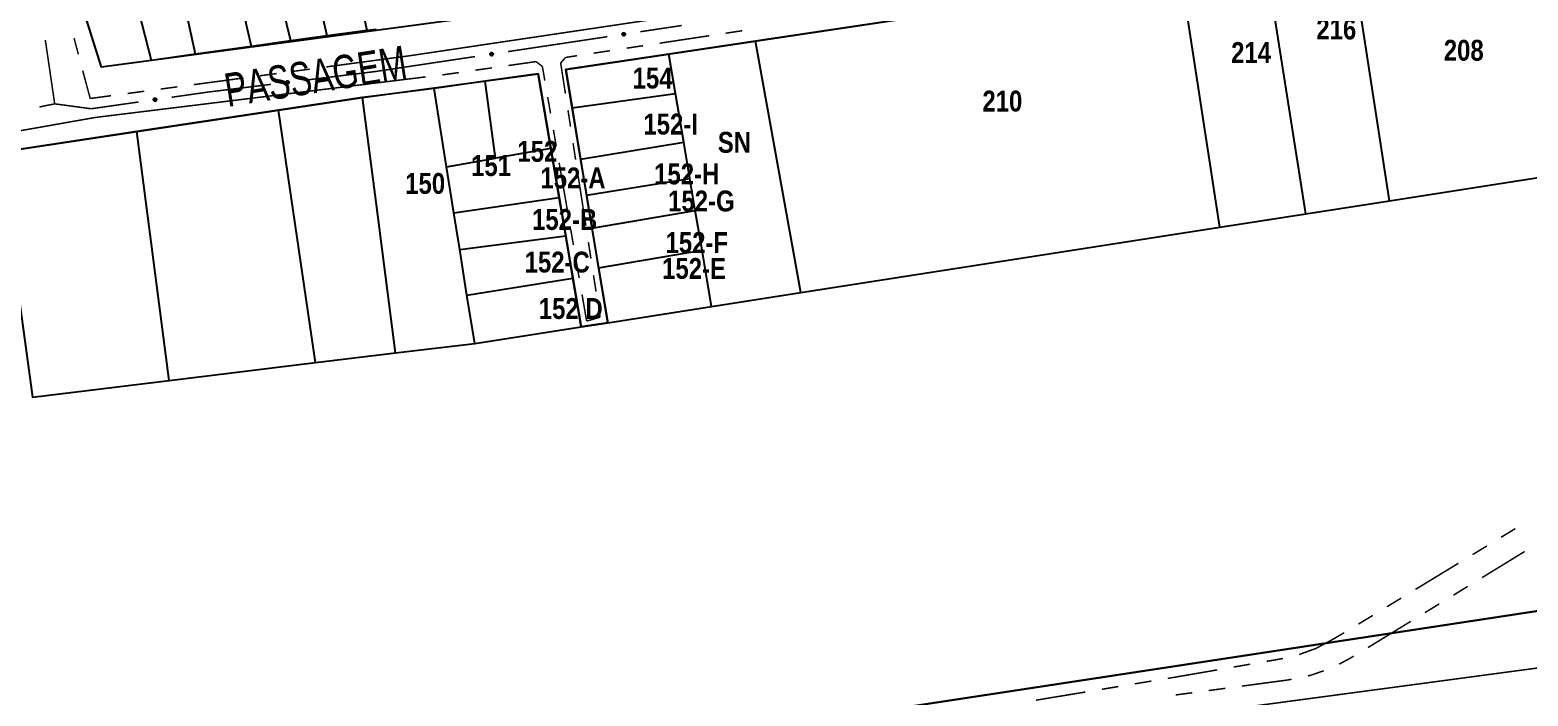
# Model space of a CAD drawing. Extents: x 203591 to 208218, y 4854879 to 4857795.
# Drawn here: x 204595.7 to 204775, y 4855336.1 to 4855415.9 of the extents above; entities that cross this region are included whole.
import ezdxf
from ezdxf.enums import TextEntityAlignment as Align

# ---------------------------------------------------------------- set-up
doc = ezdxf.new("R2010")
doc.units = 0
doc.header["$LTSCALE"] = 1.5
doc.header["$MEASUREMENT"] = 0
doc.linetypes.add('PHANTOMX2', pattern=[5, 2.5, -0.5, 0.5, -0.5, 0.5, -0.5])
doc.linetypes.add('TRACO_25', pattern=[8, 3, -1, 1, -1, 1, -1])
for name, color, linetype in [('CD-MALHA-LOTES', 40, 'CONTINUOUS'), ('RU-QUADRAS', 210, 'CONTINUOUS'), ('SV-EIXO-RUA-N-PAV', 6, 'CONTINUOUS'), ('SV-RUA-NAO-PAV-S-GUIA-C-GUIA', 7, 'PHANTOMX2'), ('SV-RUA-PAVIM-S-GUIA-C-GUIA', 7, 'CONTINUOUS'), ('SV-TXT-RUA-N-PAV-S-GUIA-C-GUIA', 7, 'CONTINUOUS'), ('Th_NmrPorta', 7, 'CONTINUOUS')]:
    doc.layers.add(name, color=color, linetype=linetype)
doc.styles.add('ARIAL', font='ARIAL.TTF')
doc.styles.get("Standard").update_dxf_attribs({"font": 'swisscbo.ttf'})

msp = doc.modelspace()

# ---------------------------------------------------------------- linework, layer by layer
at = {"layer": 'CD-MALHA-LOTES', "linetype": 'Continuous', "flags": 128}
for points in [[(204636.05, 4855415.83), (204629.11, 4855447.32)], [(204626.92, 4855414.56), (204619.57, 4855444.61)], [(204631.28, 4855415.17), (204624.19, 4855445.92)], [(204622.2, 4855413.9), (204615.37, 4855443.42)], [(204615.49, 4855412.97), (204609.22, 4855441.68)], [(204610.25, 4855412.24), (204603.12, 4855439.95)], [(204610.25, 4855412.24), (204604.25, 4855411.41), (204595.91, 4855437.9)], [(204758.45, 4855395.43), (204753.86, 4855425.28)], [(204748.45, 4855393.87), (204743.71, 4855423.75)], [(204733.55, 4855422.22), (204682.54, 4855414.55)], [(204738.12, 4855392.26), (204733.55, 4855422.22)], [(204636.05, 4855415.83), (204631.28, 4855415.17)], [(204637.11, 4855415.95), (204636.05, 4855415.83)], [(204622.2, 4855413.9), (204615.49, 4855412.97)], [(204626.92, 4855414.56), (204622.2, 4855413.9)], [(204631.28, 4855415.17), (204626.92, 4855414.56)], [(204682.54, 4855414.55), (204672.18, 4855412.99)], [(204687.97, 4855384.42), (204682.54, 4855414.55)], [(204615.49, 4855412.97), (204610.25, 4855412.24)], [(204672.18, 4855412.99), (204659.82, 4855411.13)], [(204672.98, 4855408.28), (204672.18, 4855412.99)], [(204656.53, 4855410.63), (204650.16, 4855409.73)], [(204658.05, 4855401.69), (204656.53, 4855410.63)], [(204659.82, 4855411.13), (204660.58, 4855406.54)], [(204644.06, 4855408.87), (204637.11, 4855407.99)], [(204650.16, 4855409.73), (204644.06, 4855408.87)], [(204645.55, 4855399.49), (204644.06, 4855408.87)], [(204651.42, 4855400.52), (204650.16, 4855409.73)], [(204635.49, 4855407.78), (204625.45, 4855406.27)], [(204637.11, 4855407.99), (204635.49, 4855407.78)], [(204637.11, 4855395.24), (204635.49, 4855407.78)], [(204660.58, 4855406.54), (204672.98, 4855408.28)], [(204673.97, 4855402.42), (204672.98, 4855408.28)], [(204625.45, 4855406.27), (204608.46, 4855403.71)], [(204629.85, 4855376.05), (204625.45, 4855406.27)], [(204660.58, 4855406.54), (204661.6, 4855400.4)], [(204608.46, 4855403.71), (204591.96, 4855401.22)], [(204612.36, 4855373.91), (204608.46, 4855403.71)], [(204658.05, 4855401.69), (204651.42, 4855400.52)], [(204659.04, 4855395.83), (204658.05, 4855401.69)], [(204661.6, 4855400.4), (204673.97, 4855402.42)], [(204674.7, 4855398.08), (204673.97, 4855402.42)], [(204758.45, 4855395.43), (204797.93, 4855401.6)], [(204591.96, 4855401.22), (204596, 4855371.9), (204612.36, 4855373.91)], [(204645.55, 4855399.49), (204651.42, 4855400.52)], [(204646.43, 4855393.97), (204645.55, 4855399.49)], [(204661.6, 4855400.4), (204662.31, 4855396.11)], [(204662.31, 4855396.11), (204674.7, 4855398.08)], [(204675.34, 4855394.26), (204674.7, 4855398.08)], [(204662.31, 4855396.11), (204662.97, 4855392.13)], [(204639.45, 4855377.19), (204637.11, 4855395.24)], [(204646.43, 4855393.97), (204659.04, 4855395.83)], [(204659.83, 4855391.2), (204659.04, 4855395.83)], [(204662.97, 4855392.13), (204675.34, 4855394.26)], [(204676.15, 4855389.51), (204675.34, 4855394.26)], [(204748.45, 4855393.87), (204758.45, 4855395.43)], [(204647.13, 4855389.58), (204646.43, 4855393.97)], [(204738.12, 4855392.26), (204748.45, 4855393.87)], [(204647.13, 4855389.58), (204659.83, 4855391.2)], [(204660.69, 4855386.13), (204659.83, 4855391.2)], [(204662.97, 4855392.13), (204663.76, 4855387.38)], [(204687.97, 4855384.42), (204738.12, 4855392.26)], [(204648, 4855384.13), (204647.13, 4855389.58)], [(204663.76, 4855387.38), (204676.15, 4855389.51)], [(204677.29, 4855382.75), (204676.15, 4855389.51)], [(204663.76, 4855387.38), (204664.85, 4855380.81)], [(204648, 4855384.13), (204660.69, 4855386.13)], [(204661.68, 4855380.31), (204660.69, 4855386.13)], [(204648.93, 4855378.32), (204648, 4855384.13)], [(204677.29, 4855382.75), (204687.97, 4855384.42)], [(204664.85, 4855380.81), (204677.29, 4855382.75)], [(204648.93, 4855378.32), (204661.68, 4855380.31)], [(204664.85, 4855380.81), (204661.68, 4855380.31)], [(204639.45, 4855377.19), (204648.93, 4855378.32)], [(204629.85, 4855376.05), (204637.11, 4855376.91)], [(204637.11, 4855376.91), (204639.45, 4855377.19)], [(204612.36, 4855373.91), (204629.85, 4855376.05)], [(204655.72, 4855327.94), (204821.1, 4855353.14)]]:
    msp.add_lwpolyline(points, dxfattribs=at)
at = {"layer": 'RU-QUADRAS', "color": 6, "linetype": 'Continuous'}
msp.add_lwpolyline([(204547.36, 4855385.95), (204551.4, 4855388.58), (204548.94, 4855392.1), (204550, 4855394.9), (204635.49, 4855407.78), (204656.53, 4855410.63), (204661.68, 4855380.31), (204664.85, 4855380.81), (204659.82, 4855411.13), (204753.86, 4855425.28), (204831.71, 4855435.78), (205243.14, 4855499.43), (205252.37, 4855496.45), (205347, 4855512.18), (205352.03, 4855428.25), (204822.09, 4855347.88), (204821.1, 4855353.14), (204655.72, 4855327.94), (204655.01, 4855331.08), (204597.05, 4855320.81), (204560.71, 4855374.54), (204557.02, 4855371.9)], close=True, dxfattribs=at)
msp.add_lwpolyline([(204591.26, 4855452.67), (204627.76, 4855463.44), (204641.14, 4855466.88), (204661.96, 4855473.21, 0.0083495548), (204667.89, 4855419.96), (204604.25, 4855411.41)], format="xyb", close=True, dxfattribs=at)
at = {"layer": 'SV-EIXO-RUA-N-PAV', "const_width": 0.18, "flags": 128}
for points in [[(204668.754453, 4855415.666954), (204673.698899, 4855416.410228)], [(204597.516156, 4855414.685541), (204598.532869, 4855407.75977)], [(204652.932226, 4855413.288477), (204664.798896, 4855415.072335)], [(204637.11, 4855410.91), (204648.97667, 4855412.693858)], [(204628.502492, 4855409.852118), (204636.442748, 4855410.827994)], [(204636.442748, 4855410.827994), (204637.11, 4855410.91)], [(204612.633041, 4855407.817143), (204616.592782, 4855408.383229)], [(204616.592782, 4855408.383229), (204616.85, 4855408.42)], [(204616.85, 4855408.42), (204624.532363, 4855409.36418)], [(204596.808853, 4855406.65436), (204597.788453, 4855406.855315)], [(204597.788453, 4855406.855315), (204598.64, 4855407.03)], [(204598.532869, 4855407.75977), (204598.64, 4855407.03)], [(204598.64, 4855407.03), (204602.733412, 4855406.476074)], [(204603, 4855406.44), (204608.673301, 4855407.251057)], [(204602.733412, 4855406.476074), (204603, 4855406.44)]]:
    msp.add_lwpolyline(points, dxfattribs=at)
at = {"layer": 'SV-EIXO-RUA-N-PAV', "flags": 128}
for points in [[(204666.618226, 4855415.457143), (204666.646724, 4855415.496891), (204666.679345, 4855415.525225), (204666.713354, 4855415.541026), (204666.747047, 4855415.547153), (204666.782223, 4855415.549538), (204666.818219, 4855415.544119), (204666.856838, 4855415.529255), (204666.896911, 4855415.500947), (204666.92374, 4855415.465623), (204666.941015, 4855415.43311), (204666.949427, 4855415.398344), (204666.951172, 4855415.364133), (204666.944306, 4855415.326929), (204666.928861, 4855415.28794), (204666.899421, 4855415.248334), (204666.86725, 4855415.220775), (204666.833954, 4855415.206355), (204666.798949, 4855415.19812), (204666.763008, 4855415.196115), (204666.727705, 4855415.201638), (204666.688477, 4855415.217261), (204666.64977, 4855415.246835), (204666.621917, 4855415.278608), (204666.607034, 4855415.311693), (204666.599702, 4855415.346338), (204666.59688, 4855415.38159), (204666.600822, 4855415.418001), (204666.618226, 4855415.457143)], [(204650.796, 4855413.078666), (204650.824498, 4855413.118414), (204650.857118, 4855413.146748), (204650.891127, 4855413.162549), (204650.924821, 4855413.168676), (204650.959997, 4855413.171061), (204650.995993, 4855413.165642), (204651.034611, 4855413.150778), (204651.074685, 4855413.12247), (204651.101514, 4855413.087146), (204651.118789, 4855413.054633), (204651.127201, 4855413.019867), (204651.128946, 4855412.985656), (204651.12208, 4855412.948452), (204651.106634, 4855412.909463), (204651.077195, 4855412.869857), (204651.045024, 4855412.842298), (204651.011728, 4855412.827878), (204650.976723, 4855412.819643), (204650.940782, 4855412.817638), (204650.905478, 4855412.823162), (204650.86625, 4855412.838784), (204650.827544, 4855412.868358), (204650.799691, 4855412.900131), (204650.784807, 4855412.933216), (204650.777476, 4855412.967861), (204650.774654, 4855413.003113), (204650.778595, 4855413.039524), (204650.796, 4855413.078666)], [(204626.361392, 4855409.699881), (204626.390949, 4855409.738847), (204626.424321, 4855409.766293), (204626.458742, 4855409.781173), (204626.492589, 4855409.786391), (204626.527816, 4855409.787829), (204626.563653, 4855409.781443), (204626.601858, 4855409.765544), (204626.641155, 4855409.736169), (204626.667023, 4855409.700135), (204626.683417, 4855409.667169), (204626.69089, 4855409.632189), (204626.691713, 4855409.597944), (204626.683849, 4855409.560938), (204626.667359, 4855409.522379), (204626.636865, 4855409.483579), (204626.603964, 4855409.456896), (204626.570291, 4855409.443378), (204626.535078, 4855409.436088), (204626.499095, 4855409.435051), (204626.463954, 4855409.441522), (204626.42516, 4855409.458195), (204626.387264, 4855409.4888), (204626.360276, 4855409.521311), (204626.346289, 4855409.554785), (204626.339892, 4855409.589615), (204626.33802, 4855409.62493), (204626.34294, 4855409.661221), (204626.361392, 4855409.699881)], [(204610.495358, 4855407.622739), (204610.524141, 4855407.66228), (204610.556965, 4855407.690378), (204610.591087, 4855407.705934), (204610.624824, 4855407.711817), (204610.660017, 4855407.713949), (204610.695972, 4855407.708271), (204610.734483, 4855407.693128), (204610.774351, 4855407.664533), (204610.800925, 4855407.629016), (204610.817965, 4855407.596379), (204610.826126, 4855407.561554), (204610.827624, 4855407.527331), (204610.82049, 4855407.490178), (204610.804764, 4855407.451301), (204610.77504, 4855407.411908), (204610.742671, 4855407.384582), (204610.709272, 4855407.370402), (204610.674209, 4855407.36242), (204610.638254, 4855407.360674), (204610.602991, 4855407.366452), (204610.563877, 4855407.382356), (204610.525384, 4855407.412209), (204610.497762, 4855407.444182), (204610.483117, 4855407.477373), (204610.476035, 4855407.51207), (204610.473468, 4855407.547342), (204610.477671, 4855407.583723), (204610.495358, 4855407.622739)]]:
    msp.add_lwpolyline(points, close=True, dxfattribs=at)
for points in [[(204666.59688, 4855415.38159), (204666.92374, 4855415.465623)], [(204666.599702, 4855415.346338), (204666.941015, 4855415.43311)], [(204666.600822, 4855415.418001), (204666.896911, 4855415.500947)], [(204666.601874, 4855415.365611), (204666.927193, 4855415.45039)], [(204666.60355, 4855415.400359), (204666.905727, 4855415.48304)], [(204666.606001, 4855415.328975), (204666.943871, 4855415.412882)], [(204666.607034, 4855415.311693), (204666.949427, 4855415.398344)], [(204666.610623, 4855415.435918), (204666.873669, 4855415.512717)], [(204666.618022, 4855415.294906), (204666.94739, 4855415.380294)], [(204666.618226, 4855415.457143), (204666.856838, 4855415.529255)], [(204666.621917, 4855415.278608), (204666.951172, 4855415.364133)], [(204666.634629, 4855415.478163), (204666.830278, 4855415.535171)], [(204666.638139, 4855415.262054), (204666.943218, 4855415.343791)], [(204666.646724, 4855415.496891), (204666.818219, 4855415.544119)], [(204666.64977, 4855415.246835), (204666.944306, 4855415.326929)], [(204666.66525, 4855415.513123), (204666.791614, 4855415.544537)], [(204666.672693, 4855415.234131), (204666.933649, 4855415.306476)], [(204666.679345, 4855415.525225), (204666.782223, 4855415.549538)], [(204666.688477, 4855415.217261), (204666.928861, 4855415.28794)], [(204666.713183, 4855415.212621), (204666.906538, 4855415.266525)], [(204666.727705, 4855415.201638), (204666.899421, 4855415.248334)], [(204666.749554, 4855415.20015), (204666.877064, 4855415.233117)], [(204666.763008, 4855415.196115), (204666.86725, 4855415.220775)], [(204650.774654, 4855413.003113), (204651.101514, 4855413.087146)], [(204650.777476, 4855412.967861), (204651.118789, 4855413.054633)], [(204650.778595, 4855413.039524), (204651.074685, 4855413.12247)], [(204650.779647, 4855412.987134), (204651.104967, 4855413.071914)], [(204650.781323, 4855413.021882), (204651.083501, 4855413.104563)], [(204650.783775, 4855412.950498), (204651.121644, 4855413.034405)], [(204650.784807, 4855412.933216), (204651.127201, 4855413.019867)], [(204650.788396, 4855413.057441), (204651.051443, 4855413.13424)], [(204650.795796, 4855412.916429), (204651.125163, 4855413.001817)], [(204650.796, 4855413.078666), (204651.034611, 4855413.150778)], [(204650.799691, 4855412.900131), (204651.128946, 4855412.985656)], [(204650.812403, 4855413.099686), (204651.008051, 4855413.156694)], [(204650.815912, 4855412.883577), (204651.120992, 4855412.965314)], [(204650.824498, 4855413.118414), (204650.995993, 4855413.165642)], [(204650.827544, 4855412.868358), (204651.12208, 4855412.948452)], [(204650.843024, 4855413.134646), (204650.969387, 4855413.16606)], [(204650.850467, 4855412.855655), (204651.111423, 4855412.927999)], [(204650.857118, 4855413.146748), (204650.959997, 4855413.171061)], [(204650.86625, 4855412.838784), (204651.106634, 4855412.909463)], [(204650.890956, 4855412.834144), (204651.084312, 4855412.888048)], [(204650.905478, 4855412.823162), (204651.077195, 4855412.869857)], [(204650.927327, 4855412.821673), (204651.054837, 4855412.85464)], [(204650.940782, 4855412.817638), (204651.045024, 4855412.842298)], [(204626.33802, 4855409.62493), (204626.667023, 4855409.700135)], [(204626.339892, 4855409.589615), (204626.683417, 4855409.667169)], [(204626.342582, 4855409.608822), (204626.670065, 4855409.684815)], [(204626.34294, 4855409.661221), (204626.641155, 4855409.736169)], [(204626.345192, 4855409.643512), (204626.649486, 4855409.71803)], [(204626.345721, 4855409.572088), (204626.685727, 4855409.646871)], [(204626.346289, 4855409.554785), (204626.69089, 4855409.632189)], [(204626.35322, 4855409.678869), (204626.618238, 4855409.748559)], [(204626.356821, 4855409.537708), (204626.688367, 4855409.6142)], [(204626.360276, 4855409.521311), (204626.691713, 4855409.597944)], [(204626.361392, 4855409.699881), (204626.601858, 4855409.765544)], [(204626.376046, 4855409.504326), (204626.683215, 4855409.577823)], [(204626.378354, 4855409.720452), (204626.575467, 4855409.772173)], [(204626.387264, 4855409.4888), (204626.683849, 4855409.560938)], [(204626.390949, 4855409.738847), (204626.563653, 4855409.781443)], [(204626.409836, 4855409.475484), (204626.672645, 4855409.540779)], [(204626.409905, 4855409.754575), (204626.537069, 4855409.782577)], [(204626.424321, 4855409.766293), (204626.527816, 4855409.787829)], [(204626.42516, 4855409.458195), (204626.667359, 4855409.522379)], [(204626.449732, 4855409.452892), (204626.644469, 4855409.501572)], [(204626.463954, 4855409.441522), (204626.636865, 4855409.483579)], [(204626.485754, 4855409.439447), (204626.614106, 4855409.468969)], [(204626.499095, 4855409.435051), (204626.603964, 4855409.456896)], [(204610.473468, 4855407.547342), (204610.800925, 4855407.629016)], [(204610.476035, 4855407.51207), (204610.817965, 4855407.596379)], [(204610.477671, 4855407.583723), (204610.774351, 4855407.664533)], [(204610.478346, 4855407.531327), (204610.804268, 4855407.613759)], [(204610.480272, 4855407.566062), (204610.783038, 4855407.646562)], [(204610.482209, 4855407.494662), (204610.820675, 4855407.576131)], [(204610.483117, 4855407.477373), (204610.826126, 4855407.561554)], [(204610.487601, 4855407.60157), (204610.751194, 4855407.67647)], [(204610.493984, 4855407.460507), (204610.823958, 4855407.543519)], [(204610.495358, 4855407.622739), (204610.734483, 4855407.693128)], [(204610.497762, 4855407.444182), (204610.827624, 4855407.527331)], [(204610.511912, 4855407.64364), (204610.707966, 4855407.699236)], [(204610.513863, 4855407.427511), (204610.819524, 4855407.507047)], [(204610.524141, 4855407.66228), (204610.695972, 4855407.708271)], [(204610.525384, 4855407.412209), (204610.82049, 4855407.490178)], [(204610.542784, 4855407.678378), (204610.669371, 4855407.708881)], [(204610.548215, 4855407.39934), (204610.809686, 4855407.469802)], [(204610.556965, 4855407.690378), (204610.660017, 4855407.713949)], [(204610.563877, 4855407.382356), (204610.804764, 4855407.451301)], [(204610.588549, 4855407.377539), (204610.782288, 4855407.430047)], [(204610.602991, 4855407.366452), (204610.77504, 4855407.411908)], [(204610.624829, 4855407.364806), (204610.752573, 4855407.396852)], [(204610.638254, 4855407.360674), (204610.742671, 4855407.384582)]]:
    msp.add_lwpolyline(points, dxfattribs=at)
at = {"layer": 'SV-RUA-NAO-PAV-S-GUIA-C-GUIA', "linetype": 'TRACO_25', "const_width": 0.18, "flags": 128}
for points in [[(204637.11, 4855412.25), (204641.21, 4855412.8), (204670.89, 4855417.23), (204664.59, 4855472.38), (204649.27, 4855469.8), (204637.11, 4855466.67)], [(204637.1, 4855323.13), (204597.36, 4855317.08), (204594.65, 4855317.59), (204591.94, 4855320.29), (204564.07, 4855361.58), (204544.5, 4855389.14), (204544.56, 4855391.57), (204546.73, 4855394.18), (204549.38, 4855395.82), (204603.51, 4855405.4), (204637.11, 4855409.53)]]:
    msp.add_lwpolyline(points, dxfattribs=at)
at = {"layer": 'SV-RUA-NAO-PAV-S-GUIA-C-GUIA', "const_width": 0.18, "flags": 128}
for points in [[(204678.981915, 4855415.488541), (204680.959442, 4855415.787517)], [(204601.475923, 4855412.959098), (204600.959353, 4855414.891235)], [(204667.116752, 4855413.694685), (204669.094279, 4855413.993661)], [(204671.071806, 4855414.292637), (204677.004387, 4855415.189565)], [(204637.11, 4855412.25), (204631.163028, 4855411.454058)], [(204652.97205, 4855411.620607), (204655.942118, 4855412.043334)], [(204655.942118, 4855412.043334), (204656.27, 4855412.09)], [(204656.27, 4855412.09), (204656.798303, 4855411.67987)], [(204659.22, 4855411.92), (204659.406722, 4855412.132041)], [(204659.406722, 4855412.132041), (204659.81, 4855412.59)], [(204659.81, 4855412.59), (204661.184171, 4855412.797757)], [(204663.161698, 4855413.096733), (204665.139225, 4855413.395709)], [(204602.89, 4855407.67), (204601.992494, 4855411.02696)], [(204625.216056, 4855410.658116), (204623.233732, 4855410.392802)], [(204629.180704, 4855411.188744), (204627.19838, 4855410.92343)], [(204637.11, 4855409.53), (204643.065624, 4855410.258386)], [(204645.050832, 4855410.501182), (204645.45, 4855410.55)], [(204645.45, 4855410.55), (204647.031915, 4855410.775152)], [(204649.01196, 4855411.056971), (204650.992005, 4855411.338789)], [(204656.798303, 4855411.67987), (204657.03, 4855411.5)], [(204657.03, 4855411.5), (204657.322285, 4855409.818534)], [(204659.329673, 4855411.210968), (204659.22, 4855411.92)], [(204659.788259, 4855408.246225), (204659.329673, 4855411.210968)], [(204609.357464, 4855408.535604), (204607.37514, 4855408.27029)], [(204613.322112, 4855409.066232), (204611.339788, 4855408.800918)], [(204621.251408, 4855410.127488), (204615.304436, 4855409.331546)], [(204603.410492, 4855407.739662), (204602.89, 4855407.67)], [(204605.392816, 4855408.004976), (204603.410492, 4855407.739662)], [(204657.664804, 4855407.848082), (204658.007322, 4855405.87763)], [(204660.399707, 4855404.293235), (204660.093983, 4855406.26973)], [(204658.349841, 4855403.907178), (204658.69236, 4855401.936726)], [(204661.011154, 4855400.340245), (204660.70543, 4855402.31674)], [(204659.034879, 4855399.966274), (204660.062435, 4855394.054918)], [(204662.23405, 4855392.434264), (204661.316878, 4855398.363749)], [(204660.404953, 4855392.084466), (204660.747472, 4855390.114014)], [(204662.845498, 4855388.481274), (204662.539774, 4855390.457769)], [(204661.089991, 4855388.143562), (204661.432509, 4855386.17311)], [(204663.456945, 4855384.528284), (204663.151221, 4855386.504779)], [(204661.775028, 4855384.202659), (204662.288806, 4855381.246981)], [(204663.059899, 4855381.219846), (204663.93, 4855381.47)], [(204663.93, 4855381.47), (204663.762669, 4855382.551789)], [(204662.288806, 4855381.246981), (204662.33, 4855381.01)], [(204662.33, 4855381.01), (204663.059899, 4855381.219846)], [(204771.81434, 4855355.111297), (204773.522556, 4855356.151489)], [(204768.397909, 4855353.030912), (204770.106125, 4855354.071104)], [(204774.637189, 4855353.409482), (204769.522625, 4855350.272408)], [(204761.565048, 4855348.870142), (204766.689694, 4855351.99072)], [(204767.81777, 4855349.226717), (204766.112915, 4855348.181025)], [(204758.148617, 4855346.789758), (204759.856832, 4855347.82995)], [(204754.732186, 4855344.709373), (204756.440402, 4855345.749565)], [(204764.408061, 4855347.135334), (204762.703206, 4855346.089643)], [(204760.998351, 4855345.043951), (204755.883787, 4855341.906878)], [(204749.679321, 4855341.809712), (204751.286165, 4855342.67947)], [(204751.286165, 4855342.67947), (204751.687523, 4855342.896719)], [(204751.687523, 4855342.896719), (204753.017205, 4855343.680747)], [(204743.731644, 4855340.24894), (204745.702385, 4855340.589787)], [(204747.636001, 4855341.07067), (204749.516763, 4855341.750917)], [(204749.516763, 4855341.750917), (204749.679321, 4855341.809712)], [(204753.30032, 4855340.382929), (204752.475222, 4855339.937117)], [(204753.798273, 4855340.65198), (204753.30032, 4855340.382929)], [(204754.171324, 4855340.873785), (204753.798273, 4855340.65198)], [(204732.81, 4855338.36), (204737.819418, 4855339.226398)], [(204739.79016, 4855339.567245), (204741.760902, 4855339.908092)], [(204749.061613, 4855338.598017), (204748.681522, 4855338.507342)], [(204749.637492, 4855338.796866), (204749.061613, 4855338.598017)], [(204750.582728, 4855339.123253), (204749.637492, 4855338.796866)], [(204752.475222, 4855339.937117), (204752.418812, 4855339.910996)], [(204724.013402, 4855336.904436), (204725.986572, 4855337.230934)], [(204727.959741, 4855337.557433), (204729.932911, 4855337.883931)], [(204731.906081, 4855338.21043), (204732.81, 4855338.36)], [(204738.798155, 4855337.019684), (204736.815726, 4855336.755155)], [(204745.92, 4855337.97), (204740.780584, 4855337.284213)], [(204746.116431, 4855337.996908), (204745.92, 4855337.97)], [(204746.724465, 4855338.100322), (204746.116431, 4855337.996908)], [(204716.120723, 4855335.598441), (204722.040232, 4855336.577937)], [(204733.03, 4855336.25), (204732.851693, 4855336.220566)], [(204733.842083, 4855336.358361), (204733.03, 4855336.25)], [(204734.833297, 4855336.490625), (204733.842083, 4855336.358361)]]:
    msp.add_lwpolyline(points, dxfattribs=at)
at = {"layer": 'SV-RUA-PAVIM-S-GUIA-C-GUIA', "const_width": 0.18, "flags": 128}
msp.add_lwpolyline([(204821.9, 4855345.59), (204733.3, 4855333.7)], dxfattribs=at)

# ---------------------------------------------------------------- texts
at = {"layer": 'SV-TXT-RUA-N-PAV-S-GUIA-C-GUIA', "style": 'ARIAL', "width": 0.7}
msp.add_text('PASSAGEM', height=4, rotation=9, dxfattribs=at).set_placement((204619.34933, 4855406.652507))
at = {"layer": 'Th_NmrPorta', "color": 1}
for s, p in [('216', (204749.693917, 4855415.994661)), ('214', (204739.493917, 4855413.174661)), ('208', (204764.954433, 4855413.447539)), ('154', (204667.835339, 4855410.113917)), ('210', (204709.714433, 4855407.357539)), ('152-I', (204669.125339, 4855404.603917)), ('SN', (204678.034927, 4855402.420114)), ('152', (204654.039773, 4855401.335743)), ('151', (204648.499773, 4855399.635743)), ('152-H', (204670.415339, 4855398.633917)), ('150', (204640.609773, 4855397.495743)), ('152-A', (204656.794433, 4855398.157539)), ('152-G', (204672.089886, 4855395.394927)), ('152-B', (204655.794433, 4855393.177539)), ('152-F', (204671.776696, 4855390.413078)), ('152-C', (204654.906696, 4855388.073078)), ('152-E', (204671.366696, 4855387.313078)), ('152 D', (204656.606696, 4855382.513078))]:
    msp.add_text(s, height=2.5, dxfattribs=at).set_placement(p, align=Align.MIDDLE_LEFT)

doc.saveas('drawing.dxf')
